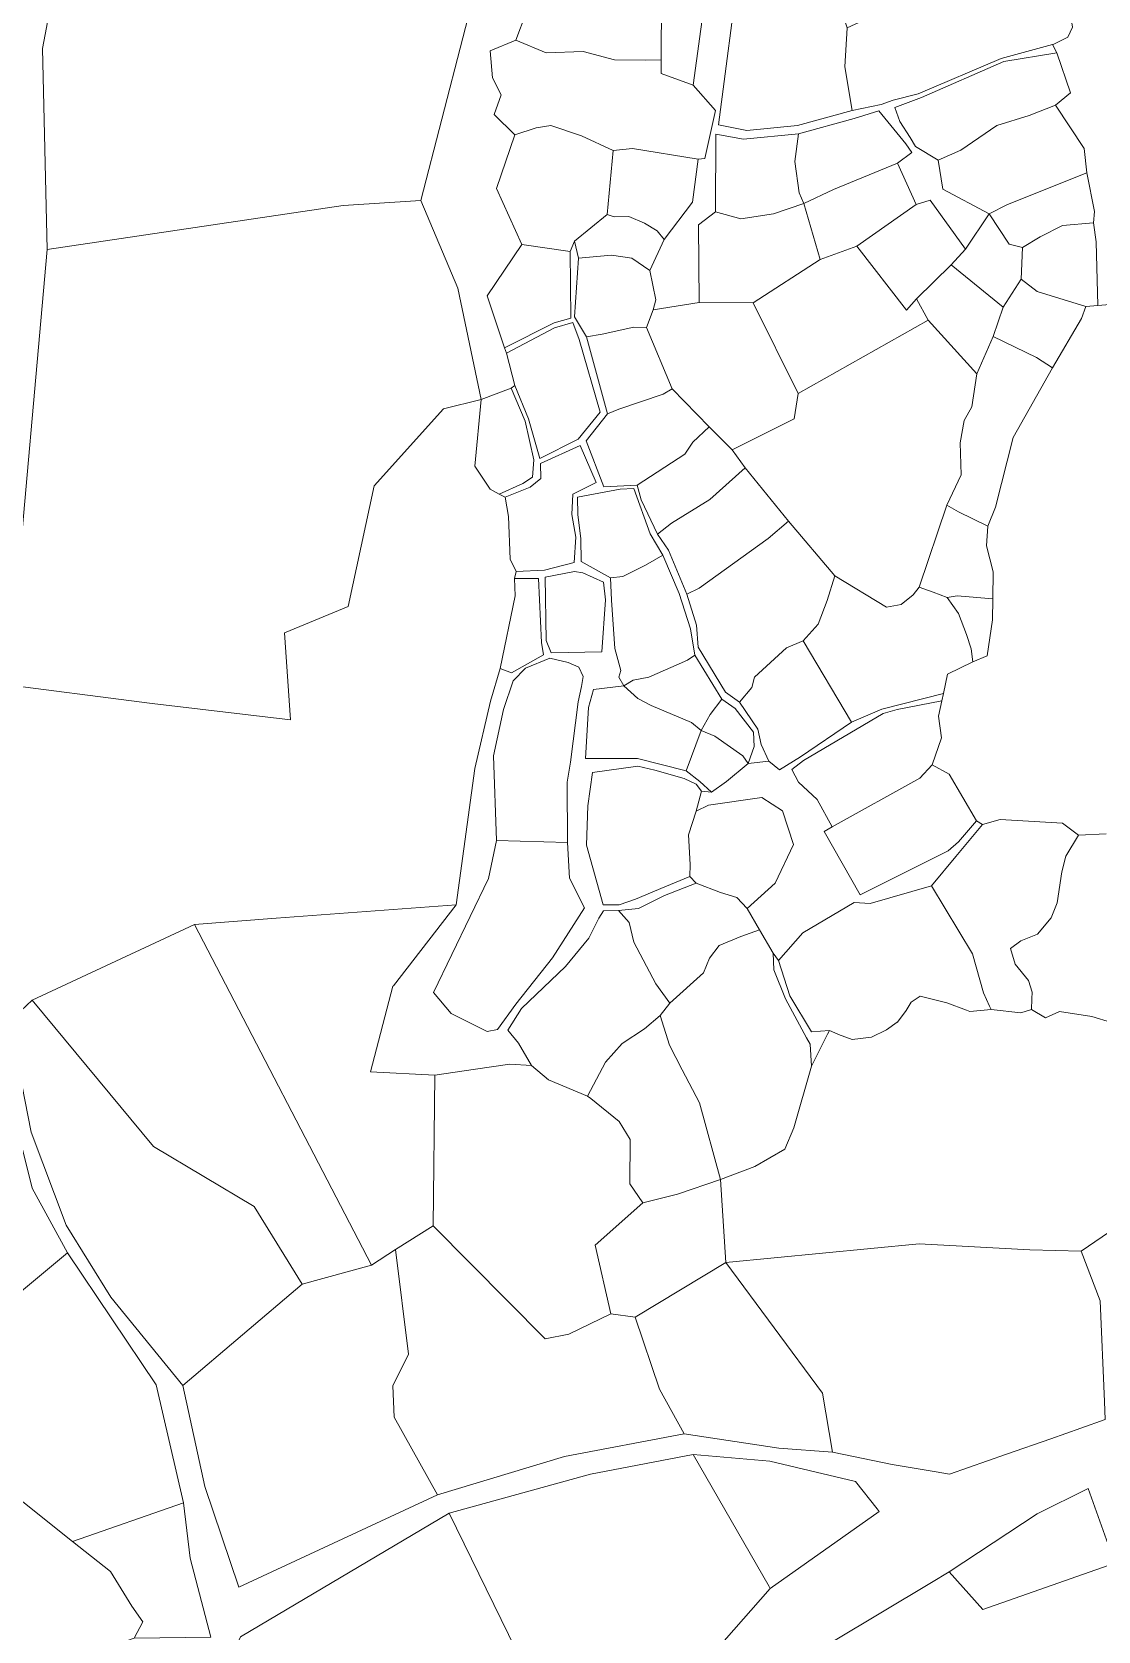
# Model space of a CAD drawing. Header units: metres. Extents: x 542555 to 550520, y 1840485 to 1846995.
# Drawn here: x 546246.8 to 546400.8, y 1842287.8 to 1842518.6 of the extents above; entities that cross this region are included whole.
import ezdxf

# ---------------------------------------------------------------- set-up
doc = ezdxf.new("R2010")
doc.units = ezdxf.units.M
doc.header["$MEASUREMENT"] = 0
doc.layers.add('Level 30', color=7, linetype='Continuous', lineweight=0)

msp = doc.modelspace()

# ---------------------------------------------------------------- linework, layer by layer
at = {"layer": 'Level 30', "color": 7, "linetype": 'Continuous', "lineweight": 0, "flags": 128}
for points in [[(546325.95, 1842532.06), (546321.91, 1842529.62), (546312.07, 1842529.53), (546302.97, 1842494.3), (546291.74, 1842493.54), (546249, 1842487.2), (546248.32, 1842516.22), (546251.68, 1842533.76), (546255.29, 1842545.66), (546301.68, 1842546.68), (546313.11, 1842545.78), (546320.74, 1842537.23), (546324.92, 1842538.41), (546325.95, 1842532.06)], [(546343.89, 1842522.53), (546342.31, 1842510.94), (546337.69, 1842512.6), (546337.67, 1842514.59), (546337.72, 1842523.33), (546337.19, 1842525.75), (546333.15, 1842526.8), (546332.54, 1842530.61), (546336.41, 1842530.89), (546342.73, 1842532.72), (546343.4, 1842527.36), (546343.89, 1842522.53)], [(546318.2, 1842521.39), (546316.71, 1842517.43), (546312.99, 1842515.86), (546313.31, 1842511.99), (546314.58, 1842509.54), (546313.57, 1842506.7), (546316.54, 1842503.74), (546313.92, 1842496.02), (546317.55, 1842487.93), (546312.53, 1842480.52), (546315.06, 1842473.01), (546315.35, 1842472.25), (546316.53, 1842467.57), (546316, 1842467.2), (546311.66, 1842465.57), (546308.31, 1842481.64), (546302.97, 1842494.3), (546312.07, 1842529.53), (546321.91, 1842529.62), (546323.13, 1842525.23), (546319.18, 1842525.51), (546318.2, 1842521.39)], [(546364.51, 1842519.22), (546364.18, 1842513.55), (546365.26, 1842507.26), (546357.35, 1842505.08), (546350.04, 1842504.38), (546345.96, 1842505.2), (546348.97, 1842528.42), (546358.87, 1842527.18), (546363.13, 1842527.02), (546363.55, 1842522.07), (546364.51, 1842519.22)], [(546394.35, 1842516.83), (546394.16, 1842516.78), (546386.76, 1842514.79), (546374.78, 1842509.69), (546371.15, 1842508.76), (546369.45, 1842508.12), (546365.26, 1842507.26), (546364.18, 1842513.55), (546364.51, 1842519.22), (546369.14, 1842521.34), (546378.55, 1842526.92), (546381.14, 1842528.79), (546385.8, 1842524.03), (546393.19, 1842524.96), (546396.73, 1842521.39), (546397.08, 1842519.31), (546396.4, 1842517.85), (546394.35, 1842516.83)], [(546337.72, 1842523.33), (546337.67, 1842514.59), (546335.36, 1842514.53), (546330.93, 1842514.59), (546326.39, 1842515.77), (546321.09, 1842515.61), (546316.71, 1842517.43), (546318.2, 1842521.39), (546319.18, 1842525.51), (546323.13, 1842525.23), (546333.15, 1842526.8), (546337.19, 1842525.75), (546337.72, 1842523.33)], [(546342.31, 1842510.94), (546345.51, 1842507.25), (546343.98, 1842500.35), (546343.02, 1842500.26), (546333.52, 1842501.78), (546330.74, 1842501.51), (546326.15, 1842503.61), (546321.72, 1842505.1), (546319.61, 1842504.77), (546316.54, 1842503.74), (546313.57, 1842506.7), (546314.58, 1842509.54), (546313.31, 1842511.99), (546312.99, 1842515.86), (546316.71, 1842517.43), (546321.09, 1842515.61), (546326.39, 1842515.77), (546330.93, 1842514.59), (546335.36, 1842514.53), (546337.67, 1842514.59), (546337.69, 1842512.6), (546342.31, 1842510.94)], [(546396.77, 1842509.83), (546394.62, 1842508.06), (546390.79, 1842506.55), (546386.16, 1842505.09), (546380.96, 1842501.56), (546377.69, 1842500.09), (546374.38, 1842502.08), (546373.64, 1842503.35), (546372.14, 1842505.69), (546371.41, 1842507.71), (546375.27, 1842509.14), (546387.15, 1842514.36), (546394.79, 1842515.6), (546396.77, 1842509.83)], [(546373.85, 1842501.19), (546371.78, 1842499.66), (546362.57, 1842495.88), (546358.29, 1842493.85), (546357.59, 1842495.39), (546356.98, 1842499.9), (546357.49, 1842503.91), (546365.54, 1842506.12), (546369.11, 1842507.24), (546372.99, 1842502.44), (546373.85, 1842501.19)], [(546387.66, 1842493.69), (546385.06, 1842492.36), (546378.36, 1842495.9), (546377.69, 1842500.09), (546380.96, 1842501.56), (546386.16, 1842505.09), (546390.79, 1842506.55), (546394.62, 1842508.06), (546398.76, 1842501.77), (546399.16, 1842498.26), (546387.66, 1842493.69)], [(546316.54, 1842503.74), (546319.61, 1842504.77), (546321.72, 1842505.1), (546326.15, 1842503.61), (546330.74, 1842501.51), (546329.86, 1842492.24), (546325.16, 1842488.4), (546324.51, 1842486.89), (546317.55, 1842487.93), (546313.92, 1842496.02), (546316.54, 1842503.74)], [(546349.2, 1842491.62), (546345.54, 1842492.64), (546345.59, 1842503.85), (546349.54, 1842503.15), (546357.49, 1842503.91), (546356.98, 1842499.9), (546357.59, 1842495.39), (546358.29, 1842493.85), (546353.88, 1842492.36), (546349.2, 1842491.62)], [(546330.74, 1842501.51), (546333.52, 1842501.78), (546343.02, 1842500.26), (546342.22, 1842494.02), (546338.1, 1842488.66), (546337.09, 1842489.92), (546335.25, 1842491.01), (546333, 1842491.97), (546330.88, 1842491.91), (546329.86, 1842492.24), (546330.74, 1842501.51)], [(546374.48, 1842493.69), (546365.94, 1842487.7), (546360.65, 1842485.75), (546358.29, 1842493.85), (546362.57, 1842495.88), (546371.78, 1842499.66), (546374.48, 1842493.69)], [(546399.16, 1842498.26), (546400.25, 1842492.67), (546400.11, 1842491.05), (546395.64, 1842490.67), (546392.41, 1842489.02), (546389.85, 1842487.5), (546387.92, 1842487.98), (546385.06, 1842492.36), (546387.66, 1842493.69), (546399.16, 1842498.26)], [(546302.97, 1842494.3), (546308.31, 1842481.64), (546311.66, 1842465.57), (546306.22, 1842464.18), (546296.23, 1842453.08), (546292.47, 1842435.68), (546283.3, 1842431.84), (546284.14, 1842419.28), (546264.17, 1842421.67), (546240.96, 1842424.62), (546244.13, 1842432.46), (546249, 1842487.2), (546291.74, 1842493.54), (546302.97, 1842494.3)], [(546358.29, 1842493.85), (546360.65, 1842485.75), (546350.94, 1842479.51), (546343.17, 1842479.55), (546343.06, 1842490.78), (546345.54, 1842492.64), (546349.2, 1842491.62), (546353.88, 1842492.36), (546358.29, 1842493.85)], [(546381.64, 1842487.27), (546379.56, 1842485.01), (546374.56, 1842480.08), (546373.08, 1842478.43), (546365.94, 1842487.7), (546374.48, 1842493.69), (546376.53, 1842494.33), (546381.64, 1842487.27)], [(546385.06, 1842492.36), (546387.92, 1842487.98), (546389.85, 1842487.5), (546389.67, 1842482.94), (546387.06, 1842478.87), (546379.56, 1842485.01), (546381.64, 1842487.27), (546385.06, 1842492.36)], [(546338.1, 1842488.66), (546336.06, 1842484.19), (546333.46, 1842485.96), (546330.48, 1842486.4), (546325.76, 1842485.97), (546325.16, 1842488.4), (546329.86, 1842492.24), (546330.88, 1842491.91), (546333, 1842491.97), (546335.25, 1842491.01), (546337.09, 1842489.92), (546338.1, 1842488.66)], [(546400.72, 1842479.13), (546398.99, 1842478.96), (546391.96, 1842481.13), (546389.67, 1842482.94), (546389.85, 1842487.5), (546392.41, 1842489.02), (546395.64, 1842490.67), (546400.11, 1842491.05), (546400.51, 1842488.31), (546400.72, 1842479.13)], [(546324.51, 1842486.89), (546324.65, 1842477.28), (546322.2, 1842476.63), (546315.06, 1842473.01), (546312.53, 1842480.52), (546317.55, 1842487.93), (546324.51, 1842486.89)], [(546336.91, 1842479.94), (546336.51, 1842478.47), (546335.55, 1842475.95), (546333.74, 1842476), (546329.14, 1842474.98), (546326.91, 1842474.57), (546325.15, 1842477.46), (546325.76, 1842485.97), (546330.48, 1842486.4), (546333.46, 1842485.96), (546336.06, 1842484.19), (546336.91, 1842479.94)], [(546376.21, 1842477.02), (546357.44, 1842466.42), (546350.94, 1842479.51), (546360.65, 1842485.75), (546365.94, 1842487.7), (546373.08, 1842478.43), (546374.56, 1842480.08), (546376.21, 1842477.02)], [(546387.06, 1842478.87), (546385.59, 1842474.62), (546383.27, 1842469.25), (546376.21, 1842477.02), (546374.56, 1842480.08), (546379.56, 1842485.01), (546387.06, 1842478.87)], [(546389.67, 1842482.94), (546391.96, 1842481.13), (546398.99, 1842478.96), (546398.38, 1842477.25), (546394.2, 1842470.1), (546391.88, 1842471.59), (546385.59, 1842474.62), (546387.06, 1842478.87), (546389.67, 1842482.94)], [(546356.89, 1842462.76), (546347.94, 1842458.28), (546344.62, 1842461.61), (546339.25, 1842467.11), (546335.55, 1842475.95), (546336.51, 1842478.47), (546343.17, 1842479.55), (546350.94, 1842479.51), (546357.44, 1842466.42), (546356.89, 1842462.76)], [(546318.51, 1842462.77), (546316.53, 1842467.57), (546315.35, 1842472.25), (546322.28, 1842475.9), (546324.93, 1842476.68), (546325.82, 1842474.19), (546328.87, 1842463.74), (546325.69, 1842459.84), (546320.13, 1842457.02), (546318.51, 1842462.77)], [(546380.99, 1842454.66), (546378.93, 1842450.31), (546374.92, 1842438.45), (546374.04, 1842437.36), (546372.34, 1842435.96), (546370.23, 1842435.59), (546362.73, 1842440.11), (546356.05, 1842448), (546349.79, 1842455.67), (546347.94, 1842458.28), (546356.89, 1842462.76), (546357.44, 1842466.42), (546376.21, 1842477.02), (546383.27, 1842469.25), (546382.55, 1842464.47), (546381.43, 1842462.52), (546380.84, 1842459.3), (546380.99, 1842454.66)], [(546335.55, 1842475.95), (546339.25, 1842467.11), (546337.97, 1842466.34), (546331.54, 1842464.17), (546329.93, 1842463.49), (546326.91, 1842474.57), (546329.14, 1842474.98), (546333.74, 1842476), (546335.55, 1842475.95)], [(546385.59, 1842474.62), (546391.88, 1842471.59), (546394.2, 1842470.1), (546388.52, 1842460.05), (546385.96, 1842450.02), (546384.86, 1842447.25), (546380.63, 1842449.31), (546378.93, 1842450.31), (546380.99, 1842454.66), (546380.84, 1842459.3), (546381.43, 1842462.52), (546382.55, 1842464.47), (546383.27, 1842469.25), (546385.59, 1842474.62)], [(546318.03, 1842462.43), (546319.27, 1842456.83), (546319.11, 1842454.33), (546317.72, 1842453.42), (546314.29, 1842451.87), (546312.99, 1842452.61), (546310.79, 1842455.91), (546311.66, 1842465.57), (546316, 1842467.2), (546318.03, 1842462.43)], [(546339.25, 1842467.11), (546344.62, 1842461.61), (546342.27, 1842459.4), (546341.1, 1842457.64), (546334.23, 1842453.17), (546329.38, 1842452.94), (546326.83, 1842459.59), (546329.93, 1842463.49), (546331.54, 1842464.17), (546337.97, 1842466.34), (546339.25, 1842467.11)], [(546347.94, 1842458.28), (546349.79, 1842455.67), (546344.69, 1842451.13), (546339.16, 1842447.69), (546337.15, 1842446.11), (546334.8, 1842451.05), (546334.23, 1842453.17), (546341.1, 1842457.64), (546342.27, 1842459.4), (546344.62, 1842461.61), (546347.94, 1842458.28)], [(546320.23, 1842456.29), (546326, 1842458.92), (546328.29, 1842453.57), (546324.94, 1842451.86), (546324.77, 1842448.93), (546325.34, 1842445.65), (546325.11, 1842442.02), (546320.85, 1842440.9), (546316.75, 1842440.71), (546315.86, 1842442.5), (546315.63, 1842448.65), (546315.14, 1842451.47), (546318.76, 1842452.89), (546320.29, 1842454.14), (546320.23, 1842456.29)], [(546349.79, 1842455.67), (546356.05, 1842448), (546353.13, 1842445.49), (546343.18, 1842438.32), (546341.36, 1842437.42), (546338.72, 1842443.78), (546337.15, 1842446.11), (546339.16, 1842447.69), (546344.69, 1842451.13), (546349.79, 1842455.67)], [(546332.14, 1842439.99), (546330.37, 1842439.8), (546326.1, 1842442.16), (546326.07, 1842445.47), (546325.64, 1842448.89), (546325.61, 1842451.44), (546331.77, 1842452.62), (546333.75, 1842452.7), (546336.09, 1842446.16), (546337.93, 1842443.06), (546335.41, 1842441.64), (546332.14, 1842439.99)], [(546385.61, 1842440.66), (546385.58, 1842436.76), (546380.4, 1842437.19), (546378.95, 1842436.94), (546376.97, 1842437.75), (546374.92, 1842438.45), (546378.93, 1842450.31), (546380.63, 1842449.31), (546384.86, 1842447.25), (546384.67, 1842444.42), (546385.61, 1842440.66)], [(546356.05, 1842448), (546362.73, 1842440.11), (546361.65, 1842436.53), (546360.34, 1842433.09), (546358.19, 1842430.69), (546355.79, 1842429.68), (546351.15, 1842425.44), (546350.76, 1842423.98), (546348.98, 1842421.87), (546346.96, 1842423.28), (546343.04, 1842429.79), (546342.79, 1842432.99), (546341.36, 1842437.42), (546343.18, 1842438.32), (546353.13, 1842445.49), (546356.05, 1842448)], [(546333.65, 1842425.04), (546332.28, 1842424.23), (546331.57, 1842425.45), (546331.87, 1842426.41), (546330.99, 1842429.6), (546330.51, 1842436.56), (546330.37, 1842439.8), (546332.14, 1842439.99), (546335.41, 1842441.64), (546337.93, 1842443.06), (546340.25, 1842437.55), (546341.89, 1842432.43), (546342.53, 1842428.64), (546341.46, 1842427.93), (546335.88, 1842425.47), (546333.65, 1842425.04)], [(546316.48, 1842439.69), (546319.96, 1842439.72), (546320.41, 1842430.47), (546320.67, 1842428.7), (546316.05, 1842426.11), (546314.41, 1842426.71), (546316.6, 1842437.2), (546316.48, 1842439.69)], [(546329.36, 1842439.19), (546329.62, 1842436.62), (546329.1, 1842429.13), (546321.78, 1842428.95), (546321.08, 1842430.75), (546320.93, 1842439.9), (546325.15, 1842440.71), (546326.38, 1842440.51), (546329.36, 1842439.19)], [(546379, 1842425.89), (546378.42, 1842423.09), (546369.55, 1842420.85), (546365.16, 1842418.97), (546358.19, 1842430.69), (546360.34, 1842433.09), (546361.65, 1842436.53), (546362.73, 1842440.11), (546370.23, 1842435.59), (546372.34, 1842435.96), (546374.04, 1842437.36), (546374.92, 1842438.45), (546376.97, 1842437.75), (546378.95, 1842436.94), (546380.6, 1842434.63), (546381.74, 1842431.6), (546382.46, 1842429.54), (546382.7, 1842427.66), (546379, 1842425.89)], [(546378.95, 1842436.94), (546380.4, 1842437.19), (546385.58, 1842436.76), (546385.53, 1842433.74), (546384.73, 1842428.56), (546382.7, 1842427.66), (546382.46, 1842429.54), (546381.74, 1842431.6), (546380.6, 1842434.63), (546378.95, 1842436.94)], [(546358.19, 1842430.69), (546365.16, 1842418.97), (546357.79, 1842413.95), (546354.77, 1842412.06), (546353.22, 1842413.32), (546352.09, 1842415.75), (546351.64, 1842417.97), (546348.98, 1842421.87), (546350.76, 1842423.98), (546351.15, 1842425.44), (546355.79, 1842429.68), (546358.19, 1842430.69)], [(546318.09, 1842426.77), (546321.62, 1842428.21), (546324.25, 1842427.6), (546325.77, 1842426.89), (546326.4, 1842425.58), (546326.15, 1842424.09), (546325.67, 1842421.88), (546324.58, 1842413.19), (546324.09, 1842410.31), (546324.14, 1842401.57), (546313.9, 1842401.9), (546313.48, 1842414.08), (546314.89, 1842420.81), (546316.29, 1842424.93), (546318.09, 1842426.77)], [(546344.77, 1842420.08), (546343.45, 1842417.74), (546342.03, 1842418.92), (546336.21, 1842421.37), (546334.31, 1842422.39), (546332.28, 1842424.23), (546333.65, 1842425.04), (546335.88, 1842425.47), (546341.46, 1842427.93), (546342.53, 1842428.64), (546346.44, 1842422.3), (546344.77, 1842420.08)], [(546343.45, 1842417.74), (546341.28, 1842411.94), (546334.24, 1842413.72), (546326.77, 1842413.74), (546327.18, 1842421.1), (546327.89, 1842423.66), (546332.28, 1842424.23), (546334.31, 1842422.39), (546336.21, 1842421.37), (546342.03, 1842418.92), (546343.45, 1842417.74)], [(546383.2, 1842404.7), (546384.08, 1842404.2), (546380.2, 1842399.59), (546376.72, 1842395.36), (546367.87, 1842392.77), (546365.54, 1842392.95), (546358.15, 1842388.53), (546354.64, 1842384.56), (546353.83, 1842385.62), (546351.87, 1842389), (546350.09, 1842392.07), (546354.12, 1842395.71), (546356.79, 1842401.31), (546355.2, 1842406.17), (546352.23, 1842408.11), (546344.5, 1842406.96), (546342.71, 1842406.11), (546343.49, 1842408.98), (546344.95, 1842408.88), (546347.13, 1842410.39), (546350.26, 1842412.98), (546353.22, 1842413.32), (546354.77, 1842412.06), (546357.79, 1842413.95), (546365.16, 1842418.97), (546369.55, 1842420.85), (546378.42, 1842423.09), (546378.22, 1842422.06), (546371.74, 1842420.81), (546369.71, 1842420.23), (546358.23, 1842413.44), (546356.52, 1842412.15), (546357.49, 1842410.31), (546360.22, 1842407.78), (546362.35, 1842403.86), (546361.22, 1842403.18), (546366.39, 1842394.04), (546379.13, 1842400.39), (546380.63, 1842401.68), (546383.2, 1842404.7)], [(546346.44, 1842422.3), (546348.34, 1842420.96), (546351.03, 1842417.52), (546351.08, 1842415.43), (546350.26, 1842412.98), (546349.46, 1842414.12), (546345.44, 1842416.96), (546343.45, 1842417.74), (546344.77, 1842420.08), (546346.44, 1842422.3)], [(546362.35, 1842403.86), (546360.22, 1842407.78), (546357.49, 1842410.31), (546356.52, 1842412.15), (546358.23, 1842413.44), (546369.71, 1842420.23), (546371.74, 1842420.81), (546378.22, 1842422.06), (546377.7, 1842419.85), (546378.14, 1842416.68), (546376.8, 1842412.81), (546375.04, 1842410.88), (546362.35, 1842403.86)], [(546347.13, 1842410.39), (546344.95, 1842408.88), (546343.24, 1842410.4), (546341.28, 1842411.94), (546343.45, 1842417.74), (546345.44, 1842416.96), (546349.46, 1842414.12), (546350.26, 1842412.98), (546347.13, 1842410.39)], [(546343.49, 1842408.98), (546342.71, 1842406.11), (546341.64, 1842402.69), (546341.86, 1842398.41), (546341.8, 1842396.66), (546338.2, 1842395.21), (546333.95, 1842393.43), (546331.62, 1842392.61), (546329.3, 1842392.57), (546326.9, 1842401.2), (546327.08, 1842406.87), (546327.77, 1842411.69), (546334.31, 1842412.6), (546336.75, 1842412.05), (546341.01, 1842410.82), (546342.71, 1842410.01), (546343.49, 1842408.98)], [(546361.22, 1842403.18), (546362.35, 1842403.86), (546375.04, 1842410.88), (546376.8, 1842412.81), (546379.25, 1842411.47), (546383.2, 1842404.7), (546380.63, 1842401.68), (546379.13, 1842400.39), (546366.39, 1842394.04), (546361.22, 1842403.18)], [(546342.71, 1842406.11), (546344.5, 1842406.96), (546352.23, 1842408.11), (546355.2, 1842406.17), (546356.79, 1842401.31), (546354.12, 1842395.71), (546350.09, 1842392.07), (546348.59, 1842393.64), (546346.24, 1842394.35), (546342.73, 1842395.74), (546341.8, 1842396.66), (546341.86, 1842398.41), (546341.64, 1842402.69), (546342.71, 1842406.11)], [(546384.08, 1842404.2), (546386.64, 1842404.91), (546395.62, 1842404.37), (546397.93, 1842402.67), (546396.12, 1842399.62), (546395.52, 1842397.38), (546394.85, 1842392.88), (546393.99, 1842390.73), (546392, 1842388.34), (546389.62, 1842387.4), (546388.12, 1842386.31), (546388.77, 1842384.05), (546390.7, 1842381.65), (546391.24, 1842379.98), (546391.2095, 1842379.0201), (546391.16, 1842377.46), (546389.61, 1842376.98), (546385.33, 1842377.46), (546385.0951, 1842377.9656), (546384.21, 1842379.87), (546382.63, 1842385.53), (546376.72, 1842395.36), (546380.2, 1842399.59), (546384.08, 1842404.2)], [(546324.43, 1842396.43), (546326.62, 1842392.14), (546321.96, 1842384.92), (546316.67, 1842378.25), (546314.05, 1842374.6), (546312.57, 1842374.32), (546307.35, 1842376.91), (546304.8, 1842379.92), (546312.76, 1842396.41), (546313.9, 1842401.9), (546324.14, 1842401.57), (546324.43, 1842396.43)], [(546251.95, 1842342.33), (546226.72, 1842321.35), (546201.08, 1842360), (546193.61, 1842371.26), (546194.9406, 1842372.2903), (546213.46, 1842386.63), (546234.49, 1842398.89), (546236.48, 1842391.5497), (546241.2, 1842374.14), (546246.86, 1842351.69), (546251.95, 1842342.33)], [(546350.09, 1842392.07), (546351.87, 1842389), (546349.17, 1842388.03), (546346.07, 1842386.74), (546344.64, 1842384.9), (546343.77, 1842382.76), (546338.91, 1842378.4), (546336.92, 1842381.18), (546333.73, 1842387.2), (546333.04, 1842390.06), (546331.51, 1842391.78), (546334.41, 1842392.04), (546338.17, 1842393.92), (546342.73, 1842395.74), (546346.24, 1842394.35), (546348.59, 1842393.64), (546350.09, 1842392.07)], [(546376.72, 1842395.36), (546382.63, 1842385.53), (546384.21, 1842379.87), (546385.0951, 1842377.9656), (546385.33, 1842377.46), (546382.26, 1842377.2), (546381.7558, 1842377.3897), (546378.91, 1842378.46), (546375.05, 1842379.41), (546373.75, 1842378.56), (546373.04, 1842377.32), (546371.7826, 1842375.6697), (546371.76, 1842375.64), (546370.23, 1842374.54), (546368.06, 1842373.51), (546365.26, 1842373.16), (546363.29, 1842373.89), (546362.7592, 1842374.1135), (546361.96, 1842374.45), (546359.4, 1842374.24), (546356.25, 1842379.46), (546354.64, 1842384.56), (546358.15, 1842388.53), (546365.54, 1842392.95), (546367.87, 1842392.77), (546376.72, 1842395.36)], [(546295.71, 1842368.49), (546304.98, 1842367.99), (546304.74, 1842346.27), (546299.3, 1842342.84), (546295.84, 1842340.55), (546270.31, 1842389.77), (546282.0931, 1842390.6567), (546308.05, 1842392.61), (546299.0057, 1842380.912), (546298.95, 1842380.84), (546295.71, 1842368.49)], [(546338.91, 1842378.4), (546337.53, 1842376.64), (546335.28, 1842374.7), (546332.06, 1842372.55), (546329.64, 1842369.88), (546327.06, 1842364.99), (546321.42, 1842367.32), (546318.93, 1842369.41), (546317.07, 1842372.62), (546315.52, 1842374.48), (546317.49, 1842377.65), (546323.85, 1842383.69), (546327.21, 1842387.77), (546328.65, 1842390.69), (546329.37, 1842391.75), (546331.51, 1842391.78), (546333.04, 1842390.06), (546333.73, 1842387.2), (546336.92, 1842381.18), (546338.91, 1842378.4)], [(546295.84, 1842340.55), (546285.85, 1842337.82), (546278.89, 1842349.03), (546264.37, 1842357.7), (546246.85, 1842378.84), (546270.31, 1842389.77), (546295.84, 1842340.55)], [(546351.18, 1842354.84), (546346.26, 1842352.95), (546343.2, 1842363.99), (546340.7255, 1842368.7779), (546338.9, 1842372.31), (546337.53, 1842376.64), (546338.91, 1842378.4), (546343.77, 1842382.76), (546344.64, 1842384.9), (546346.07, 1842386.74), (546349.17, 1842388.03), (546351.87, 1842389), (546353.83, 1842385.62), (546353.94, 1842383.21), (546355.61, 1842379.03), (546358.6616, 1842373.4068), (546359.17, 1842372.47), (546359.4, 1842369.31), (546356.84, 1842360.41), (546355.55, 1842357.32), (546351.18, 1842354.84)], [(546361.7016, 1842373.9311), (546359.4, 1842369.31), (546359.17, 1842372.47), (546358.6616, 1842373.4068), (546355.61, 1842379.03), (546353.94, 1842383.21), (546353.83, 1842385.62), (546354.64, 1842384.56), (546356.25, 1842379.46), (546359.4, 1842374.24), (546361.96, 1842374.45), (546361.7016, 1842373.9311)], [(546285.85, 1842337.82), (546268.61, 1842323.18), (546258.21, 1842335.95), (546251.75, 1842346.36), (546246.69, 1842359.75), (546243.57, 1842375.74), (546246.85, 1842378.84), (546264.37, 1842357.7), (546278.89, 1842349.03), (546285.85, 1842337.82)], [(546337.53, 1842376.64), (546338.9, 1842372.31), (546340.7255, 1842368.7779), (546343.2, 1842363.99), (546346.26, 1842352.95), (546340.05, 1842350.84), (546335.03, 1842349.59), (546333.17, 1842352.32), (546333.18, 1842358.71), (546331.59, 1842361.31), (546327.5196, 1842364.6166), (546327.06, 1842364.99), (546329.64, 1842369.88), (546332.06, 1842372.55), (546335.28, 1842374.7), (546337.53, 1842376.64)], [(546328.14, 1842343.47), (546330.41, 1842333.55), (546324.34, 1842330.59), (546320.94, 1842329.93), (546304.74, 1842346.27), (546304.98, 1842367.99), (546310.8869, 1842368.851), (546315.82, 1842369.57), (546318.93, 1842369.41), (546321.42, 1842367.32), (546327.06, 1842364.99), (546327.5196, 1842364.6166), (546331.59, 1842361.31), (546333.18, 1842358.71), (546333.17, 1842352.32), (546335.03, 1842349.59), (546328.14, 1842343.47)], [(546346.99, 1842340.98), (546333.92, 1842333.06), (546330.41, 1842333.55), (546328.14, 1842343.47), (546335.03, 1842349.59), (546340.05, 1842350.84), (546346.26, 1842352.95), (546346.99, 1842340.98)], [(546333.92, 1842333.06), (546337.45, 1842322.69), (546341, 1842316.2), (546323.73, 1842312.93), (546305.4, 1842307.41), (546299.1, 1842318.63), (546298.91, 1842323.15), (546301.21, 1842327.72), (546299.3, 1842342.84), (546304.74, 1842346.27), (546320.94, 1842329.93), (546324.34, 1842330.59), (546330.41, 1842333.55), (546333.92, 1842333.06)], [(546268.71, 1842306.28), (546252.68, 1842300.7), (546226.72, 1842321.35), (546251.95, 1842342.33), (546264.73, 1842323.3), (546268.71, 1842306.28)], [(546299.3, 1842342.84), (546301.21, 1842327.72), (546298.91, 1842323.15), (546299.1, 1842318.63), (546305.4, 1842307.41), (546276.71, 1842294.07), (546271.76, 1842308.62), (546268.61, 1842323.18), (546285.85, 1842337.82), (546295.84, 1842340.55), (546299.3, 1842342.84)], [(546398.3, 1842342.58), (546401.07, 1842335.43), (546401.69, 1842320.8718), (546401.8, 1842318.29), (546398.27, 1842317.04), (546393.93, 1842315.5), (546387.56, 1842313.28), (546379.3, 1842310.41), (546377.3866, 1842310.7308), (546371.01, 1842311.8), (546362.42, 1842313.56), (546360.96, 1842322.07), (546346.99, 1842340.98), (546374.95, 1842343.67), (546390.89, 1842342.8), (546398.3, 1842342.58)], [(546346.99, 1842340.98), (546360.96, 1842322.07), (546362.42, 1842313.56), (546354.67, 1842314.16), (546341, 1842316.2), (546337.45, 1842322.69), (546333.92, 1842333.06), (546346.99, 1842340.98)], [(546252.68, 1842300.7), (546258.15, 1842296.35), (546261.25, 1842291.36), (546262.84, 1842289.1), (546261.57, 1842286.71), (546248.38, 1842282.11), (546238.69, 1842276.54), (546238.37, 1842280.06), (546218.79, 1842309.5), (546226.72, 1842321.35), (546252.68, 1842300.7)], [(546342.31, 1842313.23), (546353.2478, 1842294.1701), (546353.42, 1842293.87), (546333.48, 1842271.21), (546330.8835, 1842272.8825), (546318.84, 1842280.64), (546307.08, 1842304.77), (546327.49, 1842310.38), (546342.31, 1842313.23)], [(546365.72, 1842309.33), (546368.8467, 1842305.3805), (546369.14, 1842305.01), (546353.42, 1842293.87), (546353.2478, 1842294.1701), (546342.31, 1842313.23), (546353.38, 1842312.26), (546365.72, 1842309.33)], [(546384.1, 1842290.85), (546379.24, 1842296.29), (546391.96, 1842304.69), (546399.35, 1842308.32), (546403.17, 1842297.53), (546384.1, 1842290.85)], [(546272.67, 1842286.86), (546261.57, 1842286.71), (546262.84, 1842289.1), (546261.25, 1842291.36), (546258.15, 1842296.35), (546252.68, 1842300.7), (546268.71, 1842306.28), (546269.65, 1842298.27), (546272.67, 1842286.86)], [(546307.08, 1842304.77), (546318.84, 1842280.64), (546295.24, 1842279.43), (546290.51, 1842276.97), (546285.08, 1842277.03), (546281.63, 1842276.43), (546268.55, 1842267.42), (546271.63, 1842275.76), (546276.93, 1842286.93), (546307.08, 1842304.77)], [(546407.44, 1842284.67), (546421.53, 1842250.77), (546414.42, 1842244.98), (546392.51, 1842237.48), (546364.43, 1842282.75), (546362.33, 1842286.14), (546376.72, 1842294.78), (546379.24, 1842296.29), (546384.1, 1842290.85), (546403.17, 1842297.53), (546407.44, 1842284.67)]]:
    msp.add_lwpolyline(points, close=True, dxfattribs=at)
for points in [[(546348.97, 1842528.42), (546345.96, 1842505.2), (546350.04, 1842504.38), (546357.35, 1842505.08), (546365.26, 1842507.26), (546369.45, 1842508.12), (546371.15, 1842508.76), (546374.78, 1842509.69), (546386.76, 1842514.79), (546394.16, 1842516.78), (546394.79, 1842515.6), (546387.15, 1842514.36), (546375.27, 1842509.14), (546371.41, 1842507.71), (546372.14, 1842505.69), (546373.64, 1842503.35), (546374.38, 1842502.08), (546377.69, 1842500.09), (546378.36, 1842495.9), (546385.06, 1842492.36), (546381.64, 1842487.27), (546376.53, 1842494.33), (546374.48, 1842493.69), (546371.78, 1842499.66), (546373.85, 1842501.19), (546372.99, 1842502.44), (546369.11, 1842507.24), (546365.54, 1842506.12), (546357.49, 1842503.91), (546349.54, 1842503.15), (546345.59, 1842503.85), (546345.54, 1842492.64), (546343.06, 1842490.78), (546343.17, 1842479.55), (546336.51, 1842478.47), (546336.91, 1842479.94), (546336.06, 1842484.19), (546338.1, 1842488.66), (546342.22, 1842494.02), (546343.02, 1842500.26), (546343.98, 1842500.35), (546345.51, 1842507.25), (546342.31, 1842510.94), (546343.89, 1842522.53)], [(546401.93, 1842402.83), (546397.93, 1842402.67), (546395.62, 1842404.37), (546386.64, 1842404.91), (546384.08, 1842404.2), (546383.2, 1842404.7), (546379.25, 1842411.47), (546376.8, 1842412.81), (546378.14, 1842416.68), (546377.7, 1842419.85), (546378.22, 1842422.06), (546378.42, 1842423.09), (546379, 1842425.89), (546382.7, 1842427.66), (546384.73, 1842428.56), (546385.53, 1842433.74), (546385.58, 1842436.76), (546385.61, 1842440.66), (546384.67, 1842444.42), (546384.86, 1842447.25), (546385.96, 1842450.02), (546388.52, 1842460.05), (546394.2, 1842470.1), (546398.38, 1842477.25), (546398.99, 1842478.96), (546400.72, 1842479.13), (546410.44, 1842479.93)], [(546240.96, 1842424.62), (546264.17, 1842421.67), (546284.14, 1842419.28), (546283.3, 1842431.84), (546292.47, 1842435.68), (546296.23, 1842453.08), (546306.22, 1842464.18), (546311.66, 1842465.57), (546310.79, 1842455.91), (546312.99, 1842452.61), (546314.29, 1842451.87), (546315.14, 1842451.47), (546315.14, 1842451.47), (546315.63, 1842448.65), (546315.86, 1842442.5), (546316.75, 1842440.71), (546316.48, 1842439.69), (546316.6, 1842437.2), (546314.41, 1842426.71), (546313.02, 1842422.01), (546310.76, 1842412.27), (546308.05, 1842392.61), (546282.0931, 1842390.6567), (546270.31, 1842389.77), (546246.85, 1842378.84), (546243.57, 1842375.74)], [(546402.71, 1842375.61), (546399.85, 1842376.45), (546395.17, 1842377.2), (546393.19, 1842376.3), (546391.16, 1842377.46), (546391.2095, 1842379.0201), (546391.24, 1842379.98), (546390.7, 1842381.65), (546388.77, 1842384.05), (546388.12, 1842386.31), (546389.62, 1842387.4), (546392, 1842388.34), (546393.99, 1842390.73), (546394.85, 1842392.88), (546395.52, 1842397.38), (546396.12, 1842399.62), (546397.93, 1842402.67), (546401.93, 1842402.83)], [(546415.31, 1842354.21), (546398.3, 1842342.58), (546390.89, 1842342.8), (546374.95, 1842343.67), (546346.99, 1842340.98), (546346.26, 1842352.95), (546351.18, 1842354.84), (546355.55, 1842357.32), (546356.84, 1842360.41), (546359.4, 1842369.31), (546361.7016, 1842373.9311), (546361.96, 1842374.45), (546362.7592, 1842374.1135), (546363.29, 1842373.89), (546365.26, 1842373.16), (546368.06, 1842373.51), (546370.23, 1842374.54), (546371.76, 1842375.64), (546371.7826, 1842375.6697), (546373.04, 1842377.32), (546373.75, 1842378.56), (546375.05, 1842379.41), (546378.91, 1842378.46), (546381.7558, 1842377.3897), (546382.26, 1842377.2), (546385.33, 1842377.46), (546389.61, 1842376.98), (546391.16, 1842377.46), (546391.16, 1842377.46), (546393.19, 1842376.3), (546395.17, 1842377.2), (546399.85, 1842376.45), (546402.71, 1842375.61)], [(546401.07, 1842335.43), (546398.3, 1842342.58), (546415.31, 1842354.21)]]:
    msp.add_lwpolyline(points, dxfattribs=at)

doc.saveas('drawing.dxf')
